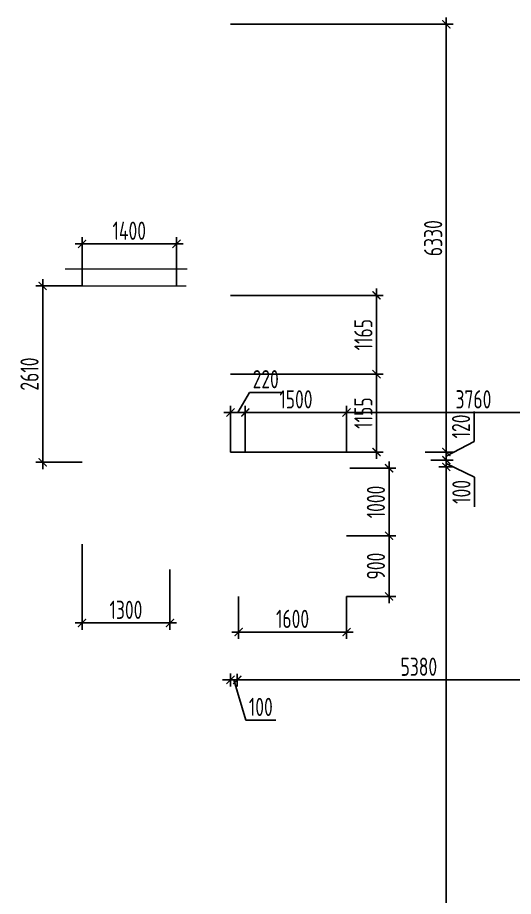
# Model space of a CAD drawing. Header units: millimetres. Extents: x -350007 to 536090, y -888 to 198380.
# Drawn here: x -350007 to -342660, y 93945 to 106951 of the extents above; entities that cross this region are included whole.
import ezdxf

# ---------------------------------------------------------------- set-up
doc = ezdxf.new("R2010")
doc.units = ezdxf.units.MM
doc.layers.add('АР_Размеры нов.', color=15, linetype='Continuous', lineweight=0)
doc.styles.add('ISOCPEUR', font='isocpeur.ttf', dxfattribs={"width": 0.7})
doc.dimstyles.new('R_100', dxfattribs={"dimtxt": 270, "dimasz": 120, "dimexe": 100, "dimexo": 0, "dimgap": 60, "dimtad": 1, "dimdec": 0, "dimrnd": 5, "dimzin": 0, "dimdsep": 46, "dimtxsty": 'ISOCPEUR', "dimblk": 'ARCHTICK', "dimcen": 0, "dimdle": 100, "dimclrd": 256, "dimclre": 256, "dimclrt": 256, "dimadec": 0, "dimazin": 0, "dimtfac": 2, "dimtdec": 0, "dimtofl": 0, "dimtmove": 1, "dimatfit": 3, "dimfxl": 1, "dimtvp": 3, "dimtolj": 1, "dimtzin": 0, "dimarcsym": 0})

# ---------------------------------------------------------------- blocks, each defined once
blk = doc.blocks.new('_ArchTick')
at = {"color": 0, "linetype": 'ByBlock', "const_width": 0.15}
blk.add_lwpolyline([(-0.5, -0.5), (0.5, 0.5)], dxfattribs=at)
blk = doc.blocks.new('*D2564')
at = {"layer": 'Defpoints', "color": 0, "ltscale": 100, "transparency": 16777216}
for p in [(-346852, 102840), (-346852, 101675), (-344689, 101675)]:
    blk.add_point(p, dxfattribs=at)
at = {"layer": 'АР_Размеры нов.', "lineweight": -2, "ltscale": 100, "transparency": 16777216}
for p, q in [((-344689, 102940), (-344689, 101575)), ((-346852, 102840), (-344589, 102840)), ((-346852, 101675), (-344589, 101675))]:
    blk.add_line(p, q, dxfattribs=at)
at = {"layer": 'АР_Размеры нов.', "lineweight": -2, "ltscale": 100, "transparency": 16777216, "xscale": 120, "yscale": 120, "zscale": 120}
for p, rotation in [((-344689, 102840), 90), ((-344689, 101675), 270)]:
    blk.add_blockref('_ArchTick', p, dxfattribs=dict(at, rotation=rotation))
at = {"layer": 'АР_Размеры нов.', "ltscale": 100, "transparency": 16777216, "insert": (-344884, 102258), "char_height": 270, "attachment_point": 5, "rotation": 90, "style": 'ISOCPEUR'}
blk.add_mtext('\\A1;1165', dxfattribs=at)
blk = doc.blocks.new('*D2887')
at = {"layer": 'Defpoints', "color": 0, "ltscale": 100, "transparency": 16777216}
for p in [(-349052, 99159), (-347750, 98785, 0), (-349052, 97991)]:
    blk.add_point(p, dxfattribs=at)
at = {"layer": 'АР_Размеры нов.', "lineweight": -2, "ltscale": 100, "transparency": 16777216}
for p, q in [((-349052, 99159), (-349052, 97891)), ((-347750, 98785), (-347750, 97891)), ((-347650, 97991), (-349152, 97991))]:
    blk.add_line(p, q, dxfattribs=at)
at = {"layer": 'АР_Размеры нов.', "lineweight": -2, "ltscale": 100, "transparency": 16777216, "xscale": 120, "yscale": 120, "zscale": 120, "rotation": 180}
blk.add_blockref('_ArchTick', (-349052, 97991), dxfattribs=at)
at = {"layer": 'АР_Размеры нов.', "lineweight": -2, "ltscale": 100, "transparency": 16777216, "xscale": 120, "yscale": 120, "zscale": 120}
blk.add_blockref('_ArchTick', (-347750, 97991), dxfattribs=at)
at = {"layer": 'АР_Размеры нов.', "ltscale": 100, "transparency": 16777216, "insert": (-348401, 98186), "char_height": 270, "attachment_point": 5, "style": 'ISOCPEUR'}
blk.add_mtext('\\A1;1300', dxfattribs=at)
blk = doc.blocks.new('*D2952')
at = {"layer": 'Defpoints', "color": 0, "ltscale": 100, "transparency": 16777216}
for p in [(-349635, 102980), (-349052, 102980, 0), (-349049, 100370)]:
    blk.add_point(p, dxfattribs=at)
at = {"layer": 'АР_Размеры нов.', "lineweight": -2, "ltscale": 100, "transparency": 16777216}
for p, q in [((-349635, 100270), (-349635, 103080)), ((-349052, 102980), (-349735, 102980)), ((-349049, 100370), (-349735, 100370))]:
    blk.add_line(p, q, dxfattribs=at)
at = {"layer": 'АР_Размеры нов.', "lineweight": -2, "ltscale": 100, "transparency": 16777216, "xscale": 120, "yscale": 120, "zscale": 120}
for p, rotation in [((-349635, 102980), 90), ((-349635, 100370), 270)]:
    blk.add_blockref('_ArchTick', p, dxfattribs=dict(at, rotation=rotation))
at = {"layer": 'АР_Размеры нов.', "ltscale": 100, "transparency": 16777216, "insert": (-349830, 101675), "char_height": 270, "attachment_point": 5, "rotation": 90, "style": 'ISOCPEUR'}
blk.add_mtext('\\A1;2610', dxfattribs=at)
blk = doc.blocks.new('*D2953')
at = {"layer": 'Defpoints', "color": 0, "ltscale": 100, "transparency": 16777216}
for p in [(-347652, 103601), (-349052, 102980), (-347652, 102980, 0)]:
    blk.add_point(p, dxfattribs=at)
at = {"layer": 'АР_Размеры нов.', "lineweight": -2, "ltscale": 100, "transparency": 16777216}
for p, q in [((-349052, 102980), (-349052, 103701)), ((-347652, 102980), (-347652, 103701)), ((-349152, 103601), (-347552, 103601))]:
    blk.add_line(p, q, dxfattribs=at)
at = {"layer": 'АР_Размеры нов.', "lineweight": -2, "ltscale": 100, "transparency": 16777216, "xscale": 120, "yscale": 120, "zscale": 120, "rotation": 180}
blk.add_blockref('_ArchTick', (-349052, 103601), dxfattribs=at)
at = {"layer": 'АР_Размеры нов.', "lineweight": -2, "ltscale": 100, "transparency": 16777216, "xscale": 120, "yscale": 120, "zscale": 120}
blk.add_blockref('_ArchTick', (-347652, 103601), dxfattribs=at)
at = {"layer": 'АР_Размеры нов.', "ltscale": 100, "transparency": 16777216, "insert": (-348352, 103796), "char_height": 270, "attachment_point": 5, "style": 'ISOCPEUR'}
blk.add_mtext('\\A1;1400', dxfattribs=at)
blk = doc.blocks.new('*D2506')
at = {"layer": 'Defpoints', "color": 0, "ltscale": 500, "transparency": 16777216}
for p in [(-346852, 101675), (-346852, 100521, -1), (-344689, 100521)]:
    blk.add_point(p, dxfattribs=at)
at = {"layer": 'АР_Размеры нов.', "lineweight": -2, "ltscale": 500, "transparency": 16777216}
for p, q in [((-344689, 101775), (-344689, 100421)), ((-346852, 101675), (-344589, 101675)), ((-346852, 100521), (-344589, 100521))]:
    blk.add_line(p, q, dxfattribs=at)
at = {"layer": 'АР_Размеры нов.', "lineweight": -2, "ltscale": 500, "transparency": 16777216, "xscale": 120, "yscale": 120, "zscale": 120}
for p, rotation in [((-344689, 101675), 90), ((-344689, 100521), 270)]:
    blk.add_blockref('_ArchTick', p, dxfattribs=dict(at, rotation=rotation))
at = {"layer": 'АР_Размеры нов.', "lineweight": 13, "ltscale": 500, "transparency": 16777216, "insert": (-344884, 101098), "char_height": 270, "attachment_point": 5, "rotation": 90, "style": 'ISOCPEUR'}
blk.add_mtext('\\A1;1155', dxfattribs=at)
blk = doc.blocks.new('*D2507')
at = {"layer": 'Defpoints', "color": 0, "ltscale": 500, "transparency": 16777216}
for p in [(-343882, 100521, 0), (-343882, 100401, -1), (-343655, 100401)]:
    blk.add_point(p, dxfattribs=at)
at = {"layer": 'АР_Размеры нов.', "lineweight": -2, "ltscale": 500, "transparency": 16777216}
for p, q in [((-343242, 100679), (-343242, 101120)), ((-343655, 100461), (-343242, 100679)), ((-343655, 100621), (-343655, 100301)), ((-343882, 100521), (-343555, 100521)), ((-343882, 100401), (-343555, 100401))]:
    blk.add_line(p, q, dxfattribs=at)
at = {"layer": 'АР_Размеры нов.', "lineweight": -2, "ltscale": 500, "transparency": 16777216, "xscale": 120, "yscale": 120, "zscale": 120}
for p, rotation in [((-343655, 100521), 90), ((-343655, 100401), 270)]:
    blk.add_blockref('_ArchTick', p, dxfattribs=dict(at, rotation=rotation))
at = {"layer": 'АР_Размеры нов.', "lineweight": 13, "ltscale": 500, "transparency": 16777216, "insert": (-343437, 100900), "char_height": 270, "attachment_point": 5, "rotation": 90, "style": 'ISOCPEUR'}
blk.add_mtext('\\A1;120', dxfattribs=at)
blk = doc.blocks.new('*D2508')
at = {"layer": 'Defpoints', "color": 0, "ltscale": 500, "transparency": 16777216}
for p in [(-343882, 100401, -1), (-343766, 100301, -1), (-343655, 100301)]:
    blk.add_point(p, dxfattribs=at)
at = {"layer": 'АР_Размеры нов.', "lineweight": -2, "ltscale": 500, "transparency": 16777216}
for p, q in [((-343655, 100401), (-343655, 100521)), ((-343882, 100401), (-343555, 100401)), ((-343766, 100301), (-343555, 100301)), ((-343655, 100401), (-343655, 100301)), ((-343655, 100351), (-343236, 100151)), ((-343655, 100301), (-343655, 100181)), ((-343236, 100151), (-343236, 99710))]:
    blk.add_line(p, q, dxfattribs=at)
at = {"layer": 'АР_Размеры нов.', "lineweight": -2, "ltscale": 500, "transparency": 16777216, "xscale": 120, "yscale": 120, "zscale": 120}
for p, rotation in [((-343655, 100401), 270), ((-343655, 100301), 90)]:
    blk.add_blockref('_ArchTick', p, dxfattribs=dict(at, rotation=rotation))
at = {"layer": 'АР_Размеры нов.', "lineweight": 13, "ltscale": 500, "transparency": 16777216, "insert": (-343431, 99931), "char_height": 270, "attachment_point": 5, "rotation": 90, "style": 'ISOCPEUR'}
blk.add_mtext('\\A1;100', dxfattribs=at)
blk = doc.blocks.new('*D3913')
at = {"layer": 'Defpoints', "color": 0, "transparency": 16777216}
for p in [(-346852, 106851), (-343969, 100521, 0), (-343655, 100521)]:
    blk.add_point(p, dxfattribs=at)
at = {"layer": 'АР_Размеры нов.', "lineweight": -2, "transparency": 16777216}
for p, q in [((-343655, 106951), (-343655, 100421)), ((-346852, 106851), (-343555, 106851)), ((-343969, 100521), (-343555, 100521))]:
    blk.add_line(p, q, dxfattribs=at)
at = {"layer": 'АР_Размеры нов.', "lineweight": -2, "transparency": 16777216, "xscale": 120, "yscale": 120, "zscale": 120}
for p, rotation in [((-343655, 106851), 90), ((-343655, 100521), 270)]:
    blk.add_blockref('_ArchTick', p, dxfattribs=dict(at, rotation=rotation))
at = {"layer": 'АР_Размеры нов.', "transparency": 16777216, "insert": (-343850, 103686), "char_height": 270, "attachment_point": 5, "rotation": 90, "style": 'ISOCPEUR'}
blk.add_mtext('\\A1;6330', dxfattribs=at)
blk = doc.blocks.new('*D3914')
at = {"layer": 'Defpoints', "color": 0, "transparency": 16777216}
for p in [(-343766, 100301, -1), (-343655, 84592), (-343412, 84592)]:
    blk.add_point(p, dxfattribs=at)
at = {"layer": 'АР_Размеры нов.', "lineweight": -2, "transparency": 16777216}
for p, q in [((-343766, 100301), (-343555, 100301)), ((-343655, 100401), (-343655, 84492)), ((-343412, 84592), (-343755, 84592))]:
    blk.add_line(p, q, dxfattribs=at)
at = {"layer": 'АР_Размеры нов.', "lineweight": -2, "transparency": 16777216, "xscale": 120, "yscale": 120, "zscale": 120}
for p, rotation in [((-343655, 100301), 90), ((-343655, 84592), 270)]:
    blk.add_blockref('_ArchTick', p, dxfattribs=dict(at, rotation=rotation))
at = {"layer": 'АР_Размеры нов.', "transparency": 16777216, "insert": (-343850, 92446), "char_height": 270, "attachment_point": 5, "rotation": 90, "style": 'ISOCPEUR'}
blk.add_mtext('\\A1;15710', dxfattribs=at)
blk = doc.blocks.new('*D3920')
at = {"layer": 'Defpoints', "color": 0, "transparency": 16777216}
for p in [(-346633, 101106), (-346852, 100521, -1), (-346633, 100521, -1)]:
    blk.add_point(p, dxfattribs=at)
at = {"layer": 'АР_Размеры нов.', "lineweight": -2, "transparency": 16777216}
for p, q in [((-346743, 101106), (-346571, 101404)), ((-346571, 101404), (-346092, 101404)), ((-346852, 100521), (-346852, 101206)), ((-346633, 100521), (-346633, 101206)), ((-346952, 101106), (-346533, 101106))]:
    blk.add_line(p, q, dxfattribs=at)
at = {"layer": 'АР_Размеры нов.', "lineweight": -2, "transparency": 16777216, "xscale": 120, "yscale": 120, "zscale": 120, "rotation": 180}
blk.add_blockref('_ArchTick', (-346852, 101106), dxfattribs=at)
at = {"layer": 'АР_Размеры нов.', "lineweight": -2, "transparency": 16777216, "xscale": 120, "yscale": 120, "zscale": 120}
blk.add_blockref('_ArchTick', (-346633, 101106), dxfattribs=at)
at = {"layer": 'АР_Размеры нов.', "transparency": 16777216, "insert": (-346331, 101599), "char_height": 270, "attachment_point": 5, "style": 'ISOCPEUR'}
blk.add_mtext('\\A1;220', dxfattribs=at)
blk = doc.blocks.new('*D3921')
at = {"layer": 'Defpoints', "color": 0, "transparency": 16777216}
for p in [(-345133, 101106), (-346633, 100521, -1), (-345133, 100521, -1)]:
    blk.add_point(p, dxfattribs=at)
at = {"layer": 'АР_Размеры нов.', "lineweight": -2, "transparency": 16777216}
for p, q in [((-346633, 100521), (-346633, 101206)), ((-345133, 100521), (-345133, 101206)), ((-346733, 101106), (-345033, 101106))]:
    blk.add_line(p, q, dxfattribs=at)
at = {"layer": 'АР_Размеры нов.', "lineweight": -2, "transparency": 16777216, "xscale": 120, "yscale": 120, "zscale": 120, "rotation": 180}
blk.add_blockref('_ArchTick', (-346633, 101106), dxfattribs=at)
at = {"layer": 'АР_Размеры нов.', "lineweight": -2, "transparency": 16777216, "xscale": 120, "yscale": 120, "zscale": 120}
blk.add_blockref('_ArchTick', (-345133, 101106), dxfattribs=at)
at = {"layer": 'АР_Размеры нов.', "transparency": 16777216, "insert": (-345883, 101301), "char_height": 270, "attachment_point": 5, "style": 'ISOCPEUR'}
blk.add_mtext('\\A1;1500', dxfattribs=at)
blk = doc.blocks.new('*D3922')
at = {"layer": 'Defpoints', "color": 0, "transparency": 16777216}
for p in [(-341372, 101106), (-345133, 100521, -1), (-341372, 100521)]:
    blk.add_point(p, dxfattribs=at)
at = {"layer": 'АР_Размеры нов.', "lineweight": -2, "transparency": 16777216}
for p, q in [((-345133, 100521), (-345133, 101206)), ((-341372, 100521), (-341372, 101206)), ((-345233, 101106), (-341272, 101106))]:
    blk.add_line(p, q, dxfattribs=at)
at = {"layer": 'АР_Размеры нов.', "lineweight": -2, "transparency": 16777216, "xscale": 120, "yscale": 120, "zscale": 120, "rotation": 180}
blk.add_blockref('_ArchTick', (-345133, 101106), dxfattribs=at)
at = {"layer": 'АР_Размеры нов.', "lineweight": -2, "transparency": 16777216, "xscale": 120, "yscale": 120, "zscale": 120}
blk.add_blockref('_ArchTick', (-341372, 101106), dxfattribs=at)
at = {"layer": 'АР_Размеры нов.', "transparency": 16777216, "insert": (-343253, 101301), "char_height": 270, "attachment_point": 5, "style": 'ISOCPEUR'}
blk.add_mtext('\\A1;3760', dxfattribs=at)
blk = doc.blocks.new('*D3939')
at = {"layer": 'Defpoints', "color": 0, "transparency": 16777216}
for p in [(-346752, 97239, -1), (-341372, 97224), (-346752, 97149)]:
    blk.add_point(p, dxfattribs=at)
at = {"layer": 'АР_Размеры нов.', "lineweight": -2, "transparency": 16777216}
for p, q in [((-346752, 97239), (-346752, 97049)), ((-341372, 97224), (-341372, 97049)), ((-341272, 97149), (-346852, 97149))]:
    blk.add_line(p, q, dxfattribs=at)
at = {"layer": 'АР_Размеры нов.', "lineweight": -2, "transparency": 16777216, "xscale": 120, "yscale": 120, "zscale": 120, "rotation": 180}
blk.add_blockref('_ArchTick', (-346752, 97149), dxfattribs=at)
at = {"layer": 'АР_Размеры нов.', "lineweight": -2, "transparency": 16777216, "xscale": 120, "yscale": 120, "zscale": 120}
blk.add_blockref('_ArchTick', (-341372, 97149), dxfattribs=at)
at = {"layer": 'АР_Размеры нов.', "transparency": 16777216, "insert": (-344062, 97344), "char_height": 270, "attachment_point": 5, "style": 'ISOCPEUR'}
blk.add_mtext('\\A1;5380', dxfattribs=at)
blk = doc.blocks.new('*D3940')
at = {"layer": 'Defpoints', "color": 0, "transparency": 16777216}
for p in [(-346852, 97244), (-346752, 97239, -1), (-346852, 97149)]:
    blk.add_point(p, dxfattribs=at)
at = {"layer": 'АР_Размеры нов.', "lineweight": -2, "transparency": 16777216}
for p, q in [((-346852, 97244), (-346852, 97049)), ((-346752, 97239), (-346752, 97049)), ((-346852, 97149), (-346972, 97149)), ((-346752, 97149), (-346852, 97149)), ((-346802, 97149), (-346624, 96554)), ((-346752, 97149), (-346632, 97149)), ((-346624, 96554), (-346182, 96554))]:
    blk.add_line(p, q, dxfattribs=at)
at = {"layer": 'АР_Размеры нов.', "lineweight": -2, "transparency": 16777216, "xscale": 120, "yscale": 120, "zscale": 120}
blk.add_blockref('_ArchTick', (-346852, 97149), dxfattribs=at)
at = {"layer": 'АР_Размеры нов.', "lineweight": -2, "transparency": 16777216, "xscale": 120, "yscale": 120, "zscale": 120, "rotation": 180}
blk.add_blockref('_ArchTick', (-346752, 97149), dxfattribs=at)
at = {"layer": 'АР_Размеры нов.', "transparency": 16777216, "insert": (-346403, 96749), "char_height": 270, "attachment_point": 5, "style": 'ISOCPEUR'}
blk.add_mtext('\\A1;100', dxfattribs=at)
blk = doc.blocks.new('*D3943')
at = {"layer": 'Defpoints', "color": 0, "transparency": 16777216}
for p in [(-345083, 100281, -1), (-345133, 99282, -1), (-344503, 99282)]:
    blk.add_point(p, dxfattribs=at)
at = {"layer": 'АР_Размеры нов.', "lineweight": -2, "transparency": 16777216}
for p, q in [((-345083, 100281), (-344403, 100281)), ((-344503, 100381), (-344503, 99182)), ((-345133, 99282), (-344403, 99282))]:
    blk.add_line(p, q, dxfattribs=at)
at = {"layer": 'АР_Размеры нов.', "lineweight": -2, "transparency": 16777216, "xscale": 120, "yscale": 120, "zscale": 120}
for p, rotation in [((-344503, 100281), 90), ((-344503, 99282), 270)]:
    blk.add_blockref('_ArchTick', p, dxfattribs=dict(at, rotation=rotation))
at = {"layer": 'АР_Размеры нов.', "transparency": 16777216, "insert": (-344698, 99782), "char_height": 270, "attachment_point": 5, "rotation": 90, "style": 'ISOCPEUR'}
blk.add_mtext('\\A1;1000', dxfattribs=at)
blk = doc.blocks.new('*D3944')
at = {"layer": 'Defpoints', "color": 0, "transparency": 16777216}
for p in [(-345133, 99282, -1), (-345133, 98384, -1), (-344503, 98384)]:
    blk.add_point(p, dxfattribs=at)
at = {"layer": 'АР_Размеры нов.', "lineweight": -2, "transparency": 16777216}
for p, q in [((-344503, 99382), (-344503, 98284)), ((-345133, 99282), (-344403, 99282)), ((-345133, 98384), (-344403, 98384))]:
    blk.add_line(p, q, dxfattribs=at)
at = {"layer": 'АР_Размеры нов.', "lineweight": -2, "transparency": 16777216, "xscale": 120, "yscale": 120, "zscale": 120}
for p, rotation in [((-344503, 99282), 90), ((-344503, 98384), 270)]:
    blk.add_blockref('_ArchTick', p, dxfattribs=dict(at, rotation=rotation))
at = {"layer": 'АР_Размеры нов.', "transparency": 16777216, "insert": (-344698, 98833), "char_height": 270, "attachment_point": 5, "rotation": 90, "style": 'ISOCPEUR'}
blk.add_mtext('\\A1;900', dxfattribs=at)
blk = doc.blocks.new('*D3945')
at = {"layer": 'Defpoints', "color": 0, "transparency": 16777216}
for p in [(-346732, 98384, -1), (-345133, 98384), (-345133, 97857)]:
    blk.add_point(p, dxfattribs=at)
at = {"layer": 'АР_Размеры нов.', "lineweight": -2, "transparency": 16777216}
for p, q in [((-346732, 98384), (-346732, 97757)), ((-345133, 98384), (-345133, 97757)), ((-346832, 97857), (-345033, 97857))]:
    blk.add_line(p, q, dxfattribs=at)
at = {"layer": 'АР_Размеры нов.', "lineweight": -2, "transparency": 16777216, "xscale": 120, "yscale": 120, "zscale": 120, "rotation": 180}
blk.add_blockref('_ArchTick', (-346732, 97857), dxfattribs=at)
at = {"layer": 'АР_Размеры нов.', "lineweight": -2, "transparency": 16777216, "xscale": 120, "yscale": 120, "zscale": 120}
blk.add_blockref('_ArchTick', (-345133, 97857), dxfattribs=at)
at = {"layer": 'АР_Размеры нов.', "transparency": 16777216, "insert": (-345933, 98052), "char_height": 270, "attachment_point": 5, "style": 'ISOCPEUR'}
blk.add_mtext('\\A1;1600', dxfattribs=at)

msp = doc.modelspace()

# ---------------------------------------------------------------- linework, layer by layer
at = {"layer": 'АР_Размеры нов.', "ltscale": 100}
for p, q in [((-349302.2, 103230.3, 0.4), (-347492.2, 103230.3)), ((-349052.2, 102980.3), (-347510.4, 102980.3, 0))]:
    msp.add_line(p, q, dxfattribs=at)

# ---------------------------------------------------------------- dimensions: what is measured, and where the dimension line sits
at = {"layer": 'АР_Размеры нов.'}
for base, p1, p2, override, picture, middle in [((-343655.3, 100520.7), (-346852.2, 106850.7), (-343968.8, 100520.7, -0.2), {"dimpost": '\\X'}, '*D3913', (-343850.3, 103685.7)), ((-344503.1, 99282.5), (-345083.2, 100280.7, -1.1), (-345133.2, 99282.5, -1.1), {"dimpost": '\\X'}, '*D3943', (-344698.1, 99781.6)), ((-343655.3, 84592.1), (-343765.8, 100300.7, -1.1), (-343412.3, 84592.1), {"dimpost": '\\X', "dimfxl": 2.5, "dimarcsym": 2}, '*D3914', (-343850.3, 92446.4)), ((-344503.1, 98383.5), (-345133.2, 99282.5, -1.1), (-345133.1, 98383.5, -1.1), {"dimpost": '\\X'}, '*D3944', (-344698.1, 98833))]:
    dim = msp.add_linear_dim(base=base, p1=p1, p2=p2, angle=90, dimstyle='R_100', override=override, dxfattribs=at)
    dim.commit()
    dim.dimension.update_dxf_attribs({"geometry": picture, "text_midpoint": middle})
at = {"layer": 'АР_Размеры нов.', "ltscale": 100}
for base, p1, p2, picture, middle in [((-347652.2, 103600.7), (-349052.2, 102980.3), (-347652.2, 102980.3, 0), '*D2953', (-348352.2, 103795.7)), ((-349052.2, 97991.4), (-347750, 98785.2, 0.1), (-349052.2, 99158.7), '*D2887', (-348401.1, 98186.4))]:
    dim = msp.add_linear_dim(base=base, p1=p1, p2=p2, dimstyle='R_100', override={"dimpost": '\\X', "dimfxl": 2.5, "dimarcsym": 2}, dxfattribs=at)
    dim.commit()
    dim.dimension.update_dxf_attribs({"geometry": picture, "text_midpoint": middle})
for base, p1, p2, picture, middle in [((-349634.9, 102980.3), (-349048.7, 100369.6), (-349052.2, 102980.3, 0), '*D2952', (-349829.9, 101674.9)), ((-344688.6, 101675.4), (-346852.2, 102840.4), (-346852.2, 101675.4), '*D2564', (-344883.6, 102257.9))]:
    dim = msp.add_linear_dim(base=base, p1=p1, p2=p2, angle=90, dimstyle='R_100', override={"dimpost": '\\X', "dimfxl": 2.5, "dimarcsym": 2}, dxfattribs=at)
    dim.commit()
    dim.dimension.update_dxf_attribs({"geometry": picture, "text_midpoint": middle})
at = {"layer": 'АР_Размеры нов.'}
dim = msp.add_linear_dim(base=(-346633.3, 101106), p1=(-346852.2, 100520.7, -1.4), p2=(-346633.3, 100520.7, -1.1), dimstyle='R_100', override={"dimpost": '\\X'}, dxfattribs=at)
dim.commit()
dim.dimension.update_dxf_attribs({"geometry": '*D3920', "text_midpoint": (-346510.9, 101404), "dimtype": 160})
at = {"layer": 'АР_Размеры нов.', "lineweight": 13, "ltscale": 500}
dim = msp.add_linear_dim(base=(-344688.6, 100520.7), p1=(-346852.2, 101675.4), p2=(-346852.2, 100520.7, -1.4), angle=90, dimstyle='R_100', override={"dimpost": '\\X'}, dxfattribs=at)
dim.commit()
dim.dimension.update_dxf_attribs({"geometry": '*D2506', "text_midpoint": (-344883.6, 101098)})
at = {"layer": 'АР_Размеры нов.'}
for base, p1, p2, picture, middle in [((-345133.3, 101106), (-346633.3, 100520.7, -1.1), (-345133.3, 100520.7, -1.1), '*D3921', (-345883.3, 101301)), ((-341372.1, 101106), (-345133.3, 100520.7, -1.1), (-341372.1, 100520.7), '*D3922', (-343252.7, 101301)), ((-345133.1, 97856.6), (-346732.2, 98383.5, -1.1), (-345133.1, 98383.5), '*D3945', (-345932.7, 98051.6)), ((-346752.2, 97149.2), (-341372, 97223.7), (-346752.2, 97238.9, -1.1), '*D3939', (-344062.1, 97344.2)), ((-346852.2, 97149.2), (-346752.2, 97238.9, -1.1), (-346852.2, 97244.4), '*D3940', (-346563.7, 96749.2))]:
    dim = msp.add_linear_dim(base=base, p1=p1, p2=p2, dimstyle='R_100', override={"dimpost": '\\X'}, dxfattribs=at)
    dim.commit()
    dim.dimension.update_dxf_attribs({"geometry": picture, "text_midpoint": middle})
at = {"layer": 'АР_Размеры нов.', "lineweight": 13, "ltscale": 500}
for base, p1, p2, picture, middle in [((-343655.3, 100400.7), (-343881.8, 100520.7, -0.1), (-343881.8, 100400.7, -1.1), '*D2507', (-343242.1, 100739.1)), ((-343655.3, 100300.7), (-343881.8, 100400.7, -1.1), (-343765.8, 100300.7, -1.1), '*D2508', (-343236.3, 100091.2))]:
    dim = msp.add_linear_dim(base=base, p1=p1, p2=p2, angle=90, dimstyle='R_100', override={"dimpost": '\\X', "dimfxl": 2.5, "dimarcsym": 2}, dxfattribs=at)
    dim.commit()
    dim.dimension.update_dxf_attribs({"geometry": picture, "text_midpoint": middle, "dimtype": 160})

doc.saveas('drawing.dxf')
